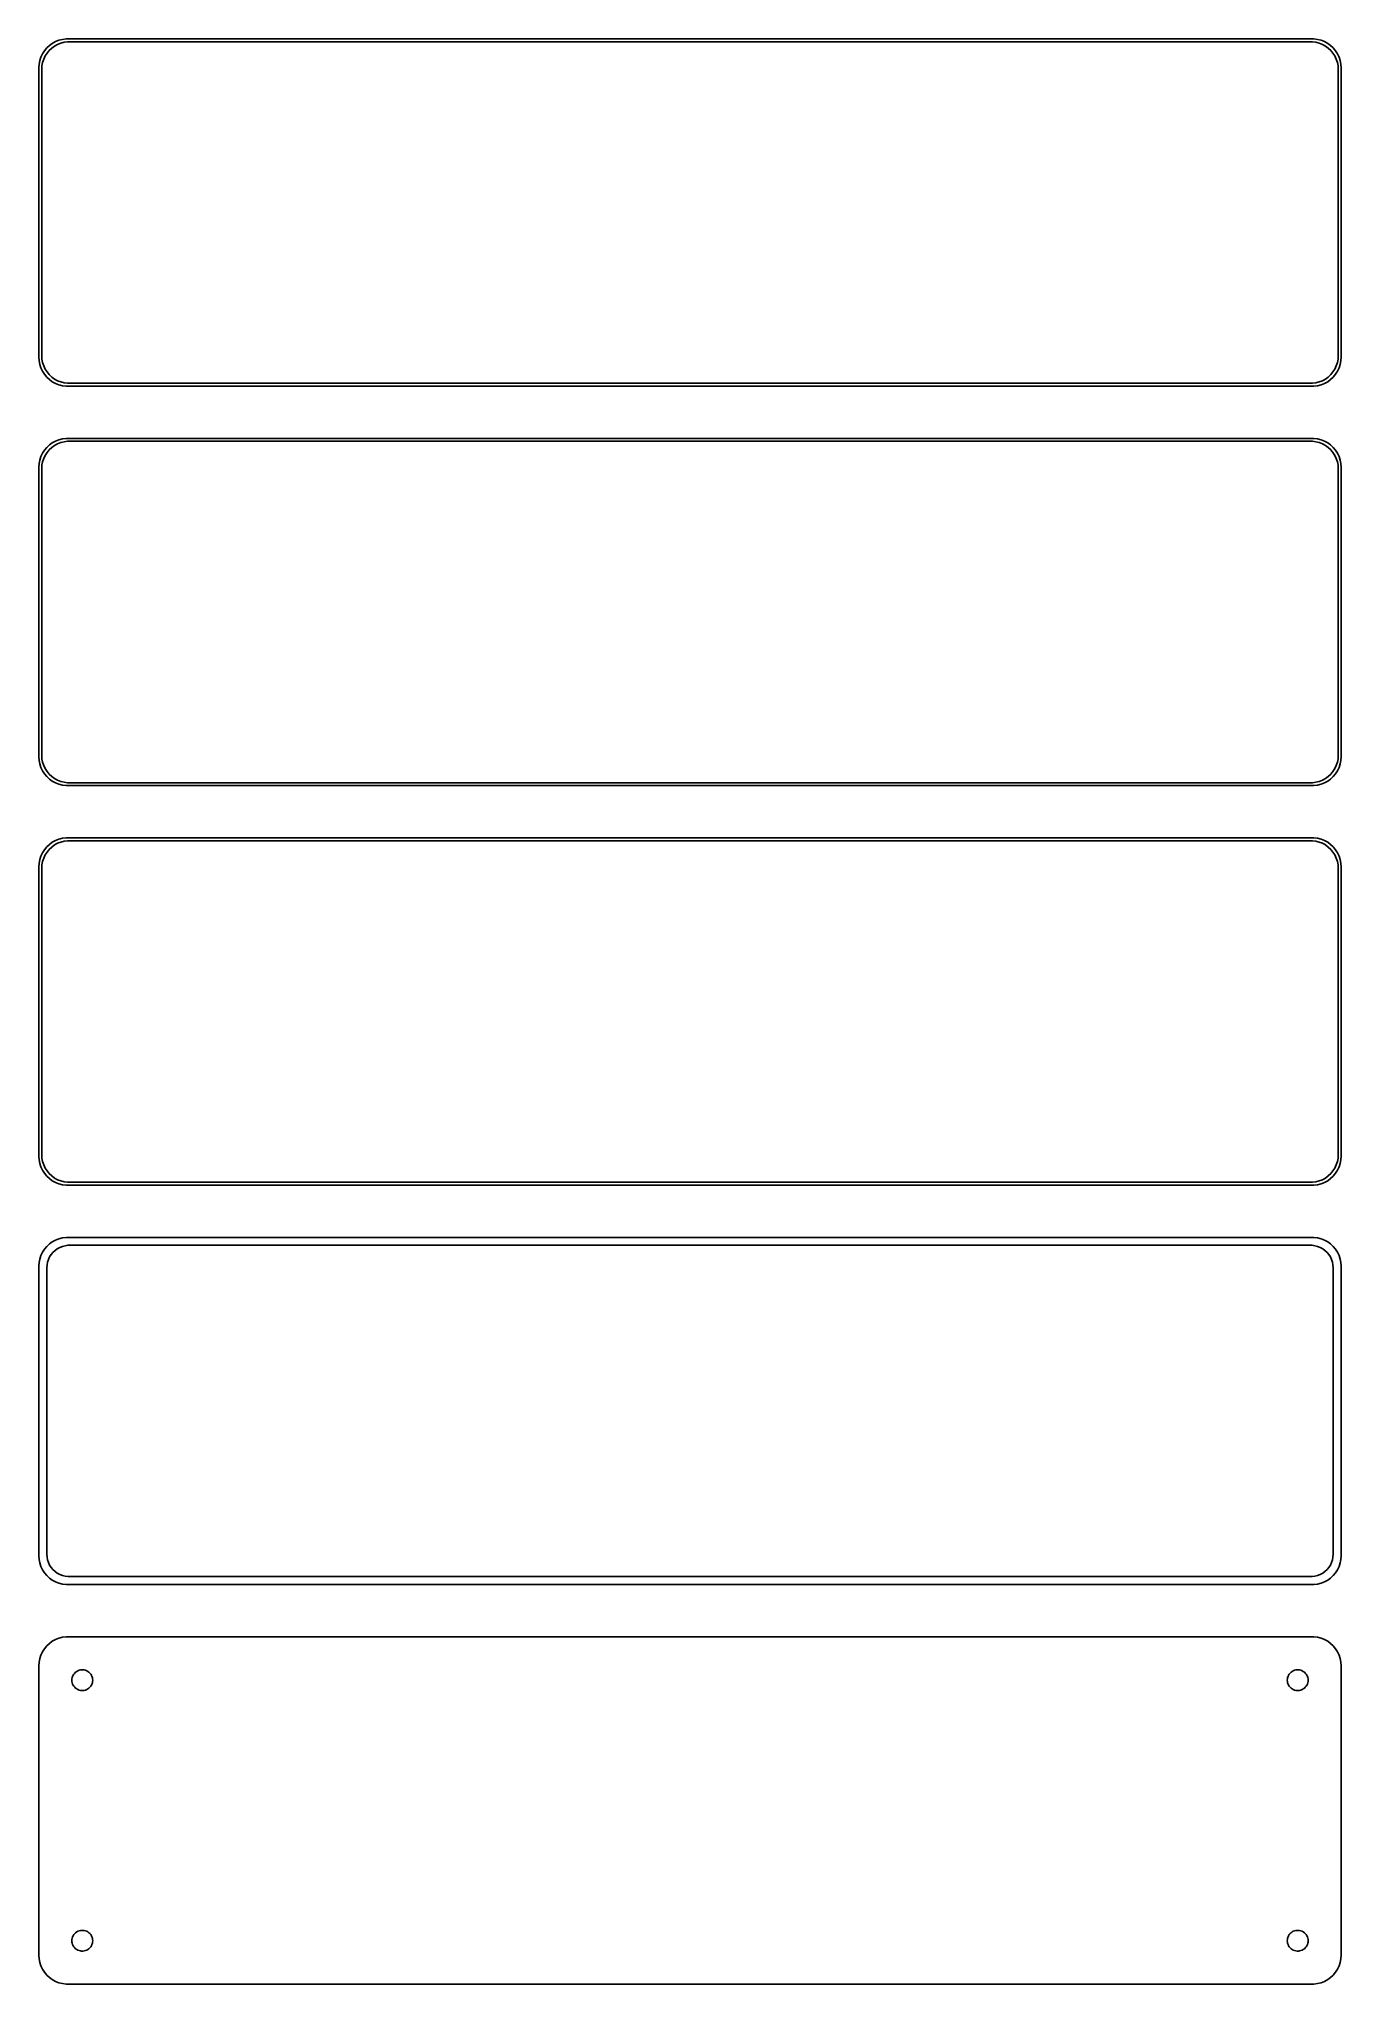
# Model space of a CAD drawing. Header units: metres. Extents: x -112 to 112, y 246 to 582.
import ezdxf

# ---------------------------------------------------------------- set-up
doc = ezdxf.new("R2010")
doc.units = ezdxf.units.M

msp = doc.modelspace()

# ---------------------------------------------------------------- linework, layer by layer
for p, q in [((-109.629, 581.524), (-110.179, 581.222)), ((-109.045, 581.755), (-109.629, 581.524)), ((-109.272, 581.048), (-108.718, 581.268)), ((-108.437, 581.911), (-109.045, 581.755)), ((-108.718, 581.268), (-108.14, 581.416)), ((-107.814, 581.99), (-108.437, 581.911)), ((-108.14, 581.416), (-107.548, 581.491)), ((107.814, 581.99), (-107.814, 581.99)), ((-107.548, 581.491), (107.548, 581.491)), ((107.548, 581.491), (108.14, 581.416)), ((108.437, 581.911), (107.814, 581.99)), ((108.14, 581.416), (108.718, 581.268)), ((109.045, 581.755), (108.437, 581.911)), ((108.718, 581.268), (109.272, 581.048)), ((109.629, 581.524), (109.045, 581.755)), ((110.179, 581.222), (109.629, 581.524)), ((-112.343, 578.243), (-112.461, 577.627)), ((-112.149, 578.841), (-112.343, 578.243)), ((-111.882, 579.409), (-112.149, 578.841)), ((-111.963, 577.345), (-111.851, 577.931)), ((-111.545, 579.939), (-111.882, 579.409)), ((-111.851, 577.931), (-111.666, 578.499)), ((-111.666, 578.499), (-111.412, 579.038)), ((-111.145, 580.423), (-111.545, 579.939)), ((-111.412, 579.038), (-111.093, 579.542)), ((-110.687, 580.853), (-111.145, 580.423)), ((-111.093, 579.542), (-110.713, 580.002)), ((-110.713, 580.002), (-110.278, 580.41)), ((-110.179, 581.222), (-110.687, 580.853)), ((-110.278, 580.41), (-109.795, 580.761)), ((-109.795, 580.761), (-109.272, 581.048)), ((109.272, 581.048), (109.795, 580.761)), ((109.795, 580.761), (110.278, 580.41)), ((110.687, 580.853), (110.179, 581.222)), ((110.278, 580.41), (110.713, 580.002)), ((111.145, 580.423), (110.687, 580.853)), ((110.713, 580.002), (111.093, 579.542)), ((111.093, 579.542), (111.412, 579.038)), ((111.545, 579.939), (111.145, 580.423)), ((111.412, 579.038), (111.666, 578.499)), ((111.882, 579.409), (111.545, 579.939)), ((111.666, 578.499), (111.851, 577.931)), ((111.851, 577.931), (111.963, 577.345)), ((112.149, 578.841), (111.882, 579.409)), ((112.343, 578.243), (112.149, 578.841)), ((112.461, 577.627), (112.343, 578.243)), ((-112.461, 577.627), (-112.5, 577)), ((-112.5, 577), (-112.5, 527)), ((-112, 576.75), (-111.963, 577.345)), ((-112, 527.25), (-112, 576.75)), ((111.963, 577.345), (112, 576.75)), ((112, 576.75), (112, 527.25)), ((112.5, 577), (112.461, 577.627)), ((112.5, 527), (112.5, 577)), ((-112.5, 527), (-112.461, 526.373)), ((-112.461, 526.373), (-112.343, 525.757)), ((-112.343, 525.757), (-112.149, 525.159)), ((-112.149, 525.159), (-111.882, 524.591)), ((-111.963, 526.655), (-112, 527.25)), ((-111.851, 526.069), (-111.963, 526.655)), ((-111.882, 524.591), (-111.545, 524.061)), ((-111.666, 525.501), (-111.851, 526.069)), ((-111.412, 524.962), (-111.666, 525.501)), ((-111.093, 524.458), (-111.412, 524.962)), ((-110.713, 523.998), (-111.093, 524.458)), ((111.093, 524.458), (110.713, 523.998)), ((111.412, 524.962), (111.093, 524.458)), ((111.666, 525.501), (111.412, 524.962)), ((111.545, 524.061), (111.882, 524.591)), ((111.851, 526.069), (111.666, 525.501)), ((111.963, 526.655), (111.851, 526.069)), ((111.882, 524.591), (112.149, 525.159)), ((112, 527.25), (111.963, 526.655)), ((112.149, 525.159), (112.343, 525.757)), ((112.343, 525.757), (112.461, 526.373)), ((112.461, 526.373), (112.5, 527)), ((-111.545, 524.061), (-111.145, 523.577)), ((-111.145, 523.577), (-110.687, 523.147)), ((-110.278, 523.59), (-110.713, 523.998)), ((-110.687, 523.147), (-110.179, 522.778)), ((-109.795, 523.239), (-110.278, 523.59)), ((-110.179, 522.778), (-109.629, 522.476)), ((-109.272, 522.952), (-109.795, 523.239)), ((-109.629, 522.476), (-109.045, 522.245)), ((-108.718, 522.732), (-109.272, 522.952)), ((-109.045, 522.245), (-108.437, 522.089)), ((-108.14, 522.584), (-108.718, 522.732)), ((-108.437, 522.089), (-107.814, 522.01)), ((-107.548, 522.509), (-108.14, 522.584)), ((-107.814, 522.01), (107.814, 522.01)), ((107.548, 522.509), (-107.548, 522.509)), ((108.14, 522.584), (107.548, 522.509)), ((107.814, 522.01), (108.437, 522.089)), ((108.718, 522.732), (108.14, 522.584)), ((108.437, 522.089), (109.045, 522.245)), ((109.272, 522.952), (108.718, 522.732)), ((109.045, 522.245), (109.629, 522.476)), ((109.795, 523.239), (109.272, 522.952)), ((109.629, 522.476), (110.179, 522.778)), ((110.278, 523.59), (109.795, 523.239)), ((110.179, 522.778), (110.687, 523.147)), ((110.713, 523.998), (110.278, 523.59)), ((110.687, 523.147), (111.145, 523.577)), ((111.145, 523.577), (111.545, 524.061)), ((-111.545, 510.939), (-111.882, 510.409)), ((-111.145, 511.423), (-111.545, 510.939)), ((-110.687, 511.853), (-111.145, 511.423)), ((-111.093, 510.542), (-110.713, 511.002)), ((-110.713, 511.002), (-110.278, 511.41)), ((-110.179, 512.222), (-110.687, 511.853)), ((-110.278, 511.41), (-109.795, 511.761)), ((-109.629, 512.524), (-110.179, 512.222)), ((-109.795, 511.761), (-109.272, 512.048)), ((-109.045, 512.755), (-109.629, 512.524)), ((-109.272, 512.048), (-108.718, 512.268)), ((-108.437, 512.911), (-109.045, 512.755)), ((-108.718, 512.268), (-108.14, 512.416)), ((-107.814, 512.99), (-108.437, 512.911)), ((-108.14, 512.416), (-107.548, 512.491)), ((107.814, 512.99), (-107.814, 512.99)), ((-107.548, 512.491), (107.548, 512.491)), ((107.548, 512.491), (108.14, 512.416)), ((108.437, 512.911), (107.814, 512.99)), ((108.14, 512.416), (108.718, 512.268)), ((109.045, 512.755), (108.437, 512.911)), ((108.718, 512.268), (109.272, 512.048)), ((109.629, 512.524), (109.045, 512.755)), ((109.272, 512.048), (109.795, 511.761)), ((110.179, 512.222), (109.629, 512.524)), ((109.795, 511.761), (110.278, 511.41)), ((110.687, 511.853), (110.179, 512.222)), ((110.278, 511.41), (110.713, 511.002)), ((111.145, 511.423), (110.687, 511.853)), ((110.713, 511.002), (111.093, 510.542)), ((111.545, 510.939), (111.145, 511.423)), ((111.882, 510.409), (111.545, 510.939)), ((-112.461, 508.627), (-112.5, 508)), ((-112.5, 508), (-112.5, 458)), ((-112.343, 509.243), (-112.461, 508.627)), ((-112.149, 509.841), (-112.343, 509.243)), ((-111.882, 510.409), (-112.149, 509.841)), ((-112, 507.75), (-111.963, 508.345)), ((-112, 458.25), (-112, 507.75)), ((-111.963, 508.345), (-111.851, 508.931)), ((-111.851, 508.931), (-111.666, 509.499)), ((-111.666, 509.499), (-111.412, 510.038)), ((-111.412, 510.038), (-111.093, 510.542)), ((111.093, 510.542), (111.412, 510.038)), ((111.412, 510.038), (111.666, 509.499)), ((111.666, 509.499), (111.851, 508.931)), ((111.851, 508.931), (111.963, 508.345)), ((112.149, 509.841), (111.882, 510.409)), ((111.963, 508.345), (112, 507.75)), ((112, 507.75), (112, 458.25)), ((112.343, 509.243), (112.149, 509.841)), ((112.461, 508.627), (112.343, 509.243)), ((112.5, 508), (112.461, 508.627)), ((112.5, 458), (112.5, 508)), ((-112.5, 458), (-112.461, 457.373)), ((-112.461, 457.373), (-112.343, 456.757)), ((-111.963, 457.655), (-112, 458.25)), ((-111.851, 457.069), (-111.963, 457.655)), ((-111.666, 456.501), (-111.851, 457.069)), ((111.851, 457.069), (111.666, 456.501)), ((111.963, 457.655), (111.851, 457.069)), ((112, 458.25), (111.963, 457.655)), ((112.343, 456.757), (112.461, 457.373)), ((112.461, 457.373), (112.5, 458)), ((-112.343, 456.757), (-112.149, 456.159)), ((-112.149, 456.159), (-111.882, 455.591)), ((-111.882, 455.591), (-111.545, 455.061)), ((-111.412, 455.962), (-111.666, 456.501)), ((-111.545, 455.061), (-111.145, 454.577)), ((-111.093, 455.458), (-111.412, 455.962)), ((-111.145, 454.577), (-110.687, 454.147)), ((-110.713, 454.998), (-111.093, 455.458)), ((-110.278, 454.59), (-110.713, 454.998)), ((-110.687, 454.147), (-110.179, 453.778)), ((-109.795, 454.239), (-110.278, 454.59)), ((-110.179, 453.778), (-109.629, 453.476)), ((-109.272, 453.952), (-109.795, 454.239)), ((-108.718, 453.732), (-109.272, 453.952)), ((-108.14, 453.584), (-108.718, 453.732)), ((-107.548, 453.509), (-108.14, 453.584)), ((108.14, 453.584), (107.548, 453.509)), ((108.718, 453.732), (108.14, 453.584)), ((109.272, 453.952), (108.718, 453.732)), ((109.795, 454.239), (109.272, 453.952)), ((109.629, 453.476), (110.179, 453.778)), ((110.278, 454.59), (109.795, 454.239)), ((110.179, 453.778), (110.687, 454.147)), ((110.713, 454.998), (110.278, 454.59)), ((110.687, 454.147), (111.145, 454.577)), ((111.093, 455.458), (110.713, 454.998)), ((111.412, 455.962), (111.093, 455.458)), ((111.145, 454.577), (111.545, 455.061)), ((111.666, 456.501), (111.412, 455.962)), ((111.545, 455.061), (111.882, 455.591)), ((111.882, 455.591), (112.149, 456.159)), ((112.149, 456.159), (112.343, 456.757)), ((-109.629, 453.476), (-109.045, 453.245)), ((-109.045, 453.245), (-108.437, 453.089)), ((-108.437, 453.089), (-107.814, 453.01)), ((-107.814, 453.01), (107.814, 453.01)), ((107.548, 453.509), (-107.548, 453.509)), ((107.814, 453.01), (108.437, 453.089)), ((108.437, 453.089), (109.045, 453.245)), ((109.045, 453.245), (109.629, 453.476)), ((-109.629, 443.524), (-110.179, 443.222)), ((-109.045, 443.755), (-109.629, 443.524)), ((-108.437, 443.911), (-109.045, 443.755)), ((-107.814, 443.99), (-108.437, 443.911)), ((107.814, 443.99), (-107.814, 443.99)), ((108.437, 443.911), (107.814, 443.99)), ((109.045, 443.755), (108.437, 443.911)), ((109.629, 443.524), (109.045, 443.755)), ((110.179, 443.222), (109.629, 443.524)), ((-112.343, 440.243), (-112.461, 439.627)), ((-112.149, 440.841), (-112.343, 440.243)), ((-111.882, 441.409), (-112.149, 440.841)), ((-111.545, 441.939), (-111.882, 441.409)), ((-111.851, 439.931), (-111.666, 440.499)), ((-111.666, 440.499), (-111.412, 441.038)), ((-111.145, 442.423), (-111.545, 441.939)), ((-111.412, 441.038), (-111.093, 441.542)), ((-110.687, 442.853), (-111.145, 442.423)), ((-111.093, 441.542), (-110.713, 442.002)), ((-110.713, 442.002), (-110.278, 442.41)), ((-110.179, 443.222), (-110.687, 442.853)), ((-110.278, 442.41), (-109.795, 442.761)), ((-109.795, 442.761), (-109.272, 443.048)), ((-109.272, 443.048), (-108.718, 443.268)), ((-108.718, 443.268), (-108.14, 443.416)), ((-108.14, 443.416), (-107.548, 443.491)), ((-107.548, 443.491), (107.548, 443.491)), ((107.548, 443.491), (108.14, 443.416)), ((108.14, 443.416), (108.718, 443.268)), ((108.718, 443.268), (109.272, 443.048)), ((109.272, 443.048), (109.795, 442.761)), ((109.795, 442.761), (110.278, 442.41)), ((110.687, 442.853), (110.179, 443.222)), ((110.278, 442.41), (110.713, 442.002)), ((111.145, 442.423), (110.687, 442.853)), ((110.713, 442.002), (111.093, 441.542)), ((111.093, 441.542), (111.412, 441.038)), ((111.545, 441.939), (111.145, 442.423)), ((111.412, 441.038), (111.666, 440.499)), ((111.882, 441.409), (111.545, 441.939)), ((111.666, 440.499), (111.851, 439.931)), ((112.149, 440.841), (111.882, 441.409)), ((112.343, 440.243), (112.149, 440.841)), ((112.461, 439.627), (112.343, 440.243)), ((-112.461, 439.627), (-112.5, 439)), ((-112.5, 439), (-112.5, 389)), ((-112, 438.75), (-111.963, 439.345)), ((-112, 389.25), (-112, 438.75)), ((-111.963, 439.345), (-111.851, 439.931)), ((111.851, 439.931), (111.963, 439.345)), ((111.963, 439.345), (112, 438.75)), ((112, 438.75), (112, 389.25)), ((112.5, 439), (112.461, 439.627)), ((112.5, 389), (112.5, 439)), ((-112.5, 389), (-112.461, 388.373)), ((-112.461, 388.373), (-112.343, 387.757)), ((-112.343, 387.757), (-112.149, 387.159)), ((-112.149, 387.159), (-111.882, 386.591)), ((-111.963, 388.655), (-112, 389.25)), ((-111.851, 388.069), (-111.963, 388.655)), ((-111.882, 386.591), (-111.545, 386.061)), ((-111.666, 387.501), (-111.851, 388.069)), ((-111.412, 386.962), (-111.666, 387.501)), ((-111.093, 386.458), (-111.412, 386.962)), ((-110.713, 385.998), (-111.093, 386.458)), ((111.093, 386.458), (110.713, 385.998)), ((111.412, 386.962), (111.093, 386.458)), ((111.666, 387.501), (111.412, 386.962)), ((111.545, 386.061), (111.882, 386.591)), ((111.851, 388.069), (111.666, 387.501)), ((111.963, 388.655), (111.851, 388.069)), ((111.882, 386.591), (112.149, 387.159)), ((112, 389.25), (111.963, 388.655)), ((112.149, 387.159), (112.343, 387.757)), ((112.343, 387.757), (112.461, 388.373)), ((112.461, 388.373), (112.5, 389)), ((-111.545, 386.061), (-111.145, 385.577)), ((-111.145, 385.577), (-110.687, 385.147)), ((-110.278, 385.59), (-110.713, 385.998)), ((-110.687, 385.147), (-110.179, 384.778)), ((-109.795, 385.239), (-110.278, 385.59)), ((-110.179, 384.778), (-109.629, 384.476)), ((-109.272, 384.952), (-109.795, 385.239)), ((-109.629, 384.476), (-109.045, 384.245)), ((-108.718, 384.732), (-109.272, 384.952)), ((-109.045, 384.245), (-108.437, 384.089)), ((-108.14, 384.584), (-108.718, 384.732)), ((-108.437, 384.089), (-107.814, 384.01)), ((-107.548, 384.509), (-108.14, 384.584)), ((-107.814, 384.01), (107.814, 384.01)), ((107.548, 384.509), (-107.548, 384.509)), ((108.14, 384.584), (107.548, 384.509)), ((107.814, 384.01), (108.437, 384.089)), ((108.718, 384.732), (108.14, 384.584)), ((108.437, 384.089), (109.045, 384.245)), ((109.272, 384.952), (108.718, 384.732)), ((109.045, 384.245), (109.629, 384.476)), ((109.795, 385.239), (109.272, 384.952)), ((109.629, 384.476), (110.179, 384.778)), ((110.278, 385.59), (109.795, 385.239)), ((110.179, 384.778), (110.687, 385.147)), ((110.713, 385.998), (110.278, 385.59)), ((110.687, 385.147), (111.145, 385.577)), ((111.145, 385.577), (111.545, 386.061)), ((-111.545, 372.939), (-111.882, 372.409)), ((-111.145, 373.423), (-111.545, 372.939)), ((-110.687, 373.853), (-111.145, 373.423)), ((-110.179, 374.222), (-110.687, 373.853)), ((-109.629, 374.524), (-110.179, 374.222)), ((-109.716, 372.731), (-109.323, 373.017)), ((-109.045, 374.755), (-109.629, 374.524)), ((-109.323, 373.017), (-108.898, 373.251)), ((-108.437, 374.911), (-109.045, 374.755)), ((-108.898, 373.251), (-108.446, 373.43)), ((-108.446, 373.43), (-107.975, 373.551)), ((-107.814, 374.99), (-108.437, 374.911)), ((-107.975, 373.551), (-107.493, 373.612)), ((107.814, 374.99), (-107.814, 374.99)), ((-107.493, 373.612), (107.493, 373.612)), ((107.493, 373.612), (107.975, 373.551)), ((108.437, 374.911), (107.814, 374.99)), ((107.975, 373.551), (108.446, 373.43)), ((109.045, 374.755), (108.437, 374.911)), ((108.446, 373.43), (108.898, 373.251)), ((108.898, 373.251), (109.323, 373.017)), ((109.629, 374.524), (109.045, 374.755)), ((109.323, 373.017), (109.716, 372.731)), ((110.179, 374.222), (109.629, 374.524)), ((110.687, 373.853), (110.179, 374.222)), ((111.145, 373.423), (110.687, 373.853)), ((111.545, 372.939), (111.145, 373.423)), ((111.882, 372.409), (111.545, 372.939)), ((-112.461, 370.627), (-112.5, 370)), ((-112.5, 370), (-112.5, 320)), ((-112.343, 371.243), (-112.461, 370.627)), ((-112.149, 371.841), (-112.343, 371.243)), ((-111.882, 372.409), (-112.149, 371.841)), ((-111.119, 369.75), (-111.089, 370.235)), ((-111.119, 320.25), (-111.119, 369.75)), ((-111.089, 370.235), (-110.998, 370.712)), ((-110.998, 370.712), (-110.848, 371.174)), ((-110.848, 371.174), (-110.641, 371.614)), ((-110.641, 371.614), (-110.38, 372.024)), ((-110.38, 372.024), (-110.071, 372.399)), ((-110.071, 372.399), (-109.716, 372.731)), ((109.716, 372.731), (110.071, 372.399)), ((110.071, 372.399), (110.38, 372.024)), ((110.38, 372.024), (110.641, 371.614)), ((110.641, 371.614), (110.848, 371.174)), ((110.848, 371.174), (110.998, 370.712)), ((110.998, 370.712), (111.089, 370.235)), ((111.089, 370.235), (111.119, 369.75)), ((111.119, 369.75), (111.119, 320.25)), ((112.149, 371.841), (111.882, 372.409)), ((112.343, 371.243), (112.149, 371.841)), ((112.461, 370.627), (112.343, 371.243)), ((112.5, 370), (112.461, 370.627)), ((112.5, 320), (112.5, 370)), ((-112.5, 320), (-112.461, 319.373)), ((-112.461, 319.373), (-112.343, 318.757)), ((-111.089, 319.765), (-111.119, 320.25)), ((-110.998, 319.288), (-111.089, 319.765)), ((-110.848, 318.826), (-110.998, 319.288)), ((110.998, 319.288), (110.848, 318.826)), ((111.089, 319.765), (110.998, 319.288)), ((111.119, 320.25), (111.089, 319.765)), ((112.343, 318.757), (112.461, 319.373)), ((112.461, 319.373), (112.5, 320)), ((-112.343, 318.757), (-112.149, 318.159)), ((-112.149, 318.159), (-111.882, 317.591)), ((-111.882, 317.591), (-111.545, 317.061)), ((-111.545, 317.061), (-111.145, 316.577)), ((-111.145, 316.577), (-110.687, 316.147)), ((-110.641, 318.386), (-110.848, 318.826)), ((-110.687, 316.147), (-110.179, 315.778)), ((-110.38, 317.976), (-110.641, 318.386)), ((-110.071, 317.601), (-110.38, 317.976)), ((-109.716, 317.269), (-110.071, 317.601)), ((-109.323, 316.983), (-109.716, 317.269)), ((-108.898, 316.749), (-109.323, 316.983)), ((-108.446, 316.57), (-108.898, 316.749)), ((-107.975, 316.449), (-108.446, 316.57)), ((-107.493, 316.388), (-107.975, 316.449)), ((107.493, 316.388), (-107.493, 316.388)), ((107.975, 316.449), (107.493, 316.388)), ((108.446, 316.57), (107.975, 316.449)), ((108.898, 316.749), (108.446, 316.57)), ((109.323, 316.983), (108.898, 316.749)), ((109.716, 317.269), (109.323, 316.983)), ((110.071, 317.601), (109.716, 317.269)), ((110.38, 317.976), (110.071, 317.601)), ((110.179, 315.778), (110.687, 316.147)), ((110.641, 318.386), (110.38, 317.976)), ((110.848, 318.826), (110.641, 318.386)), ((110.687, 316.147), (111.145, 316.577)), ((111.145, 316.577), (111.545, 317.061)), ((111.545, 317.061), (111.882, 317.591)), ((111.882, 317.591), (112.149, 318.159)), ((112.149, 318.159), (112.343, 318.757)), ((-110.179, 315.778), (-109.629, 315.476)), ((-109.629, 315.476), (-109.045, 315.245)), ((-109.045, 315.245), (-108.437, 315.089)), ((-108.437, 315.089), (-107.814, 315.01)), ((-107.814, 315.01), (107.814, 315.01)), ((107.814, 315.01), (108.437, 315.089)), ((108.437, 315.089), (109.045, 315.245)), ((109.045, 315.245), (109.629, 315.476)), ((109.629, 315.476), (110.179, 315.778)), ((-109.045, 305.755), (-109.629, 305.524)), ((-108.437, 305.911), (-109.045, 305.755)), ((-107.814, 305.99), (-108.437, 305.911)), ((107.814, 305.99), (-107.814, 305.99)), ((108.437, 305.911), (107.814, 305.99)), ((109.045, 305.755), (108.437, 305.911)), ((109.629, 305.524), (109.045, 305.755)), ((-112.149, 302.841), (-112.343, 302.243)), ((-111.882, 303.409), (-112.149, 302.841)), ((-111.545, 303.939), (-111.882, 303.409)), ((-111.145, 304.423), (-111.545, 303.939)), ((-110.687, 304.853), (-111.145, 304.423)), ((-110.179, 305.222), (-110.687, 304.853)), ((-109.629, 305.524), (-110.179, 305.222)), ((110.179, 305.222), (109.629, 305.524)), ((110.687, 304.853), (110.179, 305.222)), ((111.145, 304.423), (110.687, 304.853)), ((111.545, 303.939), (111.145, 304.423)), ((111.882, 303.409), (111.545, 303.939)), ((112.149, 302.841), (111.882, 303.409)), ((112.343, 302.243), (112.149, 302.841)), ((-112.461, 301.627), (-112.5, 301)), ((-112.5, 301), (-112.5, 251)), ((-112.343, 302.243), (-112.461, 301.627)), ((-106.743, 298.948), (-106.674, 299.163)), ((-106.674, 299.163), (-106.577, 299.367)), ((-106.577, 299.367), (-106.456, 299.558)), ((-106.456, 299.558), (-106.312, 299.732)), ((-106.312, 299.732), (-106.147, 299.887)), ((-106.147, 299.887), (-105.964, 300.02)), ((-105.964, 300.02), (-105.766, 300.129)), ((-105.766, 300.129), (-105.556, 300.212)), ((-105.556, 300.212), (-105.337, 300.268)), ((-105.337, 300.268), (-105.113, 300.296)), ((-105.113, 300.296), (-104.887, 300.296)), ((-104.887, 300.296), (-104.663, 300.268)), ((-104.663, 300.268), (-104.444, 300.212)), ((-104.444, 300.212), (-104.234, 300.129)), ((-104.234, 300.129), (-104.036, 300.02)), ((-104.036, 300.02), (-103.853, 299.887)), ((-103.853, 299.887), (-103.688, 299.732)), ((-103.688, 299.732), (-103.544, 299.558)), ((-103.544, 299.558), (-103.423, 299.367)), ((-103.423, 299.367), (-103.326, 299.163)), ((-103.326, 299.163), (-103.257, 298.948)), ((103.257, 298.948), (103.326, 299.163)), ((103.326, 299.163), (103.423, 299.367)), ((103.423, 299.367), (103.544, 299.558)), ((103.544, 299.558), (103.688, 299.732)), ((103.688, 299.732), (103.853, 299.887)), ((103.853, 299.887), (104.036, 300.02)), ((104.036, 300.02), (104.234, 300.129)), ((104.234, 300.129), (104.444, 300.212)), ((104.444, 300.212), (104.663, 300.268)), ((104.663, 300.268), (104.887, 300.296)), ((104.887, 300.296), (105.113, 300.296)), ((105.113, 300.296), (105.337, 300.268)), ((105.337, 300.268), (105.556, 300.212)), ((105.556, 300.212), (105.766, 300.129)), ((105.766, 300.129), (105.964, 300.02)), ((105.964, 300.02), (106.147, 299.887)), ((106.147, 299.887), (106.312, 299.732)), ((106.312, 299.732), (106.456, 299.558)), ((106.456, 299.558), (106.577, 299.367)), ((106.577, 299.367), (106.674, 299.163)), ((106.674, 299.163), (106.743, 298.948)), ((112.461, 301.627), (112.343, 302.243)), ((112.5, 301), (112.461, 301.627)), ((112.5, 251), (112.5, 301)), ((-106.8, 298.5), (-106.786, 298.726)), ((-106.786, 298.274), (-106.8, 298.5)), ((-106.786, 298.726), (-106.743, 298.948)), ((-106.743, 298.052), (-106.786, 298.274)), ((-106.674, 297.837), (-106.743, 298.052)), ((-106.577, 297.633), (-106.674, 297.837)), ((-106.456, 297.442), (-106.577, 297.633)), ((-106.312, 297.268), (-106.456, 297.442)), ((-106.147, 297.113), (-106.312, 297.268)), ((-105.964, 296.98), (-106.147, 297.113)), ((-105.766, 296.871), (-105.964, 296.98)), ((-105.556, 296.788), (-105.766, 296.871)), ((-105.337, 296.732), (-105.556, 296.788)), ((-105.113, 296.704), (-105.337, 296.732)), ((-104.887, 296.704), (-105.113, 296.704)), ((-104.663, 296.732), (-104.887, 296.704)), ((-104.444, 296.788), (-104.663, 296.732)), ((-104.234, 296.871), (-104.444, 296.788)), ((-104.036, 296.98), (-104.234, 296.871)), ((-103.853, 297.113), (-104.036, 296.98)), ((-103.688, 297.268), (-103.853, 297.113)), ((-103.544, 297.442), (-103.688, 297.268)), ((-103.423, 297.633), (-103.544, 297.442)), ((-103.326, 297.837), (-103.423, 297.633)), ((-103.257, 298.052), (-103.326, 297.837)), ((-103.257, 298.948), (-103.214, 298.726)), ((-103.214, 298.274), (-103.257, 298.052)), ((-103.214, 298.726), (-103.2, 298.5)), ((-103.2, 298.5), (-103.214, 298.274)), ((103.2, 298.5), (103.214, 298.726)), ((103.214, 298.274), (103.2, 298.5)), ((103.214, 298.726), (103.257, 298.948)), ((103.257, 298.052), (103.214, 298.274)), ((103.326, 297.837), (103.257, 298.052)), ((103.423, 297.633), (103.326, 297.837)), ((103.544, 297.442), (103.423, 297.633)), ((103.688, 297.268), (103.544, 297.442)), ((103.853, 297.113), (103.688, 297.268)), ((104.036, 296.98), (103.853, 297.113)), ((104.234, 296.871), (104.036, 296.98)), ((104.444, 296.788), (104.234, 296.871)), ((104.663, 296.732), (104.444, 296.788)), ((104.887, 296.704), (104.663, 296.732)), ((105.113, 296.704), (104.887, 296.704)), ((105.337, 296.732), (105.113, 296.704)), ((105.556, 296.788), (105.337, 296.732)), ((105.766, 296.871), (105.556, 296.788)), ((105.964, 296.98), (105.766, 296.871)), ((106.147, 297.113), (105.964, 296.98)), ((106.312, 297.268), (106.147, 297.113)), ((106.456, 297.442), (106.312, 297.268)), ((106.577, 297.633), (106.456, 297.442)), ((106.674, 297.837), (106.577, 297.633)), ((106.743, 298.052), (106.674, 297.837)), ((106.743, 298.948), (106.786, 298.726)), ((106.786, 298.274), (106.743, 298.052)), ((106.786, 298.726), (106.8, 298.5)), ((106.8, 298.5), (106.786, 298.274)), ((-106.8, 253.5), (-106.786, 253.726)), ((-106.786, 253.274), (-106.8, 253.5)), ((-106.786, 253.726), (-106.743, 253.948)), ((-106.743, 253.052), (-106.786, 253.274)), ((-106.743, 253.948), (-106.674, 254.163)), ((-106.674, 252.837), (-106.743, 253.052)), ((-106.674, 254.163), (-106.577, 254.367)), ((-106.577, 252.633), (-106.674, 252.837)), ((-106.577, 254.367), (-106.456, 254.558)), ((-106.456, 252.442), (-106.577, 252.633)), ((-106.456, 254.558), (-106.312, 254.732)), ((-106.312, 252.268), (-106.456, 252.442)), ((-106.312, 254.732), (-106.147, 254.887)), ((-106.147, 252.113), (-106.312, 252.268)), ((-106.147, 254.887), (-105.964, 255.02)), ((-105.964, 251.98), (-106.147, 252.113)), ((-105.964, 255.02), (-105.766, 255.129)), ((-105.766, 255.129), (-105.556, 255.212)), ((-105.556, 255.212), (-105.337, 255.268)), ((-105.337, 255.268), (-105.113, 255.296)), ((-105.113, 255.296), (-104.887, 255.296)), ((-104.887, 255.296), (-104.663, 255.268)), ((-104.663, 255.268), (-104.444, 255.212)), ((-104.444, 255.212), (-104.234, 255.129)), ((-104.234, 255.129), (-104.036, 255.02)), ((-104.036, 255.02), (-103.853, 254.887)), ((-103.853, 252.113), (-104.036, 251.98)), ((-103.853, 254.887), (-103.688, 254.732)), ((-103.688, 252.268), (-103.853, 252.113)), ((-103.688, 254.732), (-103.544, 254.558)), ((-103.544, 252.442), (-103.688, 252.268)), ((-103.544, 254.558), (-103.423, 254.367)), ((-103.423, 252.633), (-103.544, 252.442)), ((-103.423, 254.367), (-103.326, 254.163)), ((-103.326, 252.837), (-103.423, 252.633)), ((-103.326, 254.163), (-103.257, 253.948)), ((-103.257, 253.052), (-103.326, 252.837)), ((-103.257, 253.948), (-103.214, 253.726)), ((-103.214, 253.274), (-103.257, 253.052)), ((-103.214, 253.726), (-103.2, 253.5)), ((-103.2, 253.5), (-103.214, 253.274)), ((103.2, 253.5), (103.214, 253.726)), ((103.214, 253.274), (103.2, 253.5)), ((103.214, 253.726), (103.257, 253.948)), ((103.257, 253.052), (103.214, 253.274)), ((103.257, 253.948), (103.326, 254.163)), ((103.326, 252.837), (103.257, 253.052)), ((103.326, 254.163), (103.423, 254.367)), ((103.423, 252.633), (103.326, 252.837)), ((103.423, 254.367), (103.544, 254.558)), ((103.544, 252.442), (103.423, 252.633)), ((103.544, 254.558), (103.688, 254.732)), ((103.688, 252.268), (103.544, 252.442)), ((103.688, 254.732), (103.853, 254.887)), ((103.853, 252.113), (103.688, 252.268)), ((103.853, 254.887), (104.036, 255.02)), ((104.036, 251.98), (103.853, 252.113)), ((104.036, 255.02), (104.234, 255.129)), ((104.234, 255.129), (104.444, 255.212)), ((104.444, 255.212), (104.663, 255.268)), ((104.663, 255.268), (104.887, 255.296)), ((104.887, 255.296), (105.113, 255.296)), ((105.113, 255.296), (105.337, 255.268)), ((105.337, 255.268), (105.556, 255.212)), ((105.556, 255.212), (105.766, 255.129)), ((105.766, 255.129), (105.964, 255.02)), ((105.964, 255.02), (106.147, 254.887)), ((106.147, 252.113), (105.964, 251.98)), ((106.147, 254.887), (106.312, 254.732)), ((106.312, 252.268), (106.147, 252.113)), ((106.312, 254.732), (106.456, 254.558)), ((106.456, 252.442), (106.312, 252.268)), ((106.456, 254.558), (106.577, 254.367)), ((106.577, 252.633), (106.456, 252.442)), ((106.577, 254.367), (106.674, 254.163)), ((106.674, 252.837), (106.577, 252.633)), ((106.674, 254.163), (106.743, 253.948)), ((106.743, 253.052), (106.674, 252.837)), ((106.743, 253.948), (106.786, 253.726)), ((106.786, 253.274), (106.743, 253.052)), ((106.786, 253.726), (106.8, 253.5)), ((106.8, 253.5), (106.786, 253.274)), ((-112.5, 251), (-112.461, 250.373)), ((-112.461, 250.373), (-112.343, 249.757)), ((-112.343, 249.757), (-112.149, 249.159)), ((-112.149, 249.159), (-111.882, 248.591)), ((-105.766, 251.871), (-105.964, 251.98)), ((-105.556, 251.788), (-105.766, 251.871)), ((-105.337, 251.732), (-105.556, 251.788)), ((-105.113, 251.704), (-105.337, 251.732)), ((-104.887, 251.704), (-105.113, 251.704)), ((-104.663, 251.732), (-104.887, 251.704)), ((-104.444, 251.788), (-104.663, 251.732)), ((-104.234, 251.871), (-104.444, 251.788)), ((-104.036, 251.98), (-104.234, 251.871)), ((104.234, 251.871), (104.036, 251.98)), ((104.444, 251.788), (104.234, 251.871)), ((104.663, 251.732), (104.444, 251.788)), ((104.887, 251.704), (104.663, 251.732)), ((105.113, 251.704), (104.887, 251.704)), ((105.337, 251.732), (105.113, 251.704)), ((105.556, 251.788), (105.337, 251.732)), ((105.766, 251.871), (105.556, 251.788)), ((105.964, 251.98), (105.766, 251.871)), ((111.882, 248.591), (112.149, 249.159)), ((112.149, 249.159), (112.343, 249.757)), ((112.343, 249.757), (112.461, 250.373)), ((112.461, 250.373), (112.5, 251)), ((-111.882, 248.591), (-111.545, 248.061)), ((-111.545, 248.061), (-111.145, 247.577)), ((-111.145, 247.577), (-110.687, 247.147)), ((-110.687, 247.147), (-110.179, 246.778)), ((-110.179, 246.778), (-109.629, 246.476)), ((-109.629, 246.476), (-109.045, 246.245)), ((-109.045, 246.245), (-108.437, 246.089)), ((-108.437, 246.089), (-107.814, 246.01)), ((-107.814, 246.01), (107.814, 246.01)), ((107.814, 246.01), (108.437, 246.089)), ((108.437, 246.089), (109.045, 246.245)), ((109.045, 246.245), (109.629, 246.476)), ((109.629, 246.476), (110.179, 246.778)), ((110.179, 246.778), (110.687, 247.147)), ((110.687, 247.147), (111.145, 247.577)), ((111.145, 247.577), (111.545, 248.061)), ((111.545, 248.061), (111.882, 248.591))]:
    msp.add_line(p, q)

doc.saveas('drawing.dxf')
